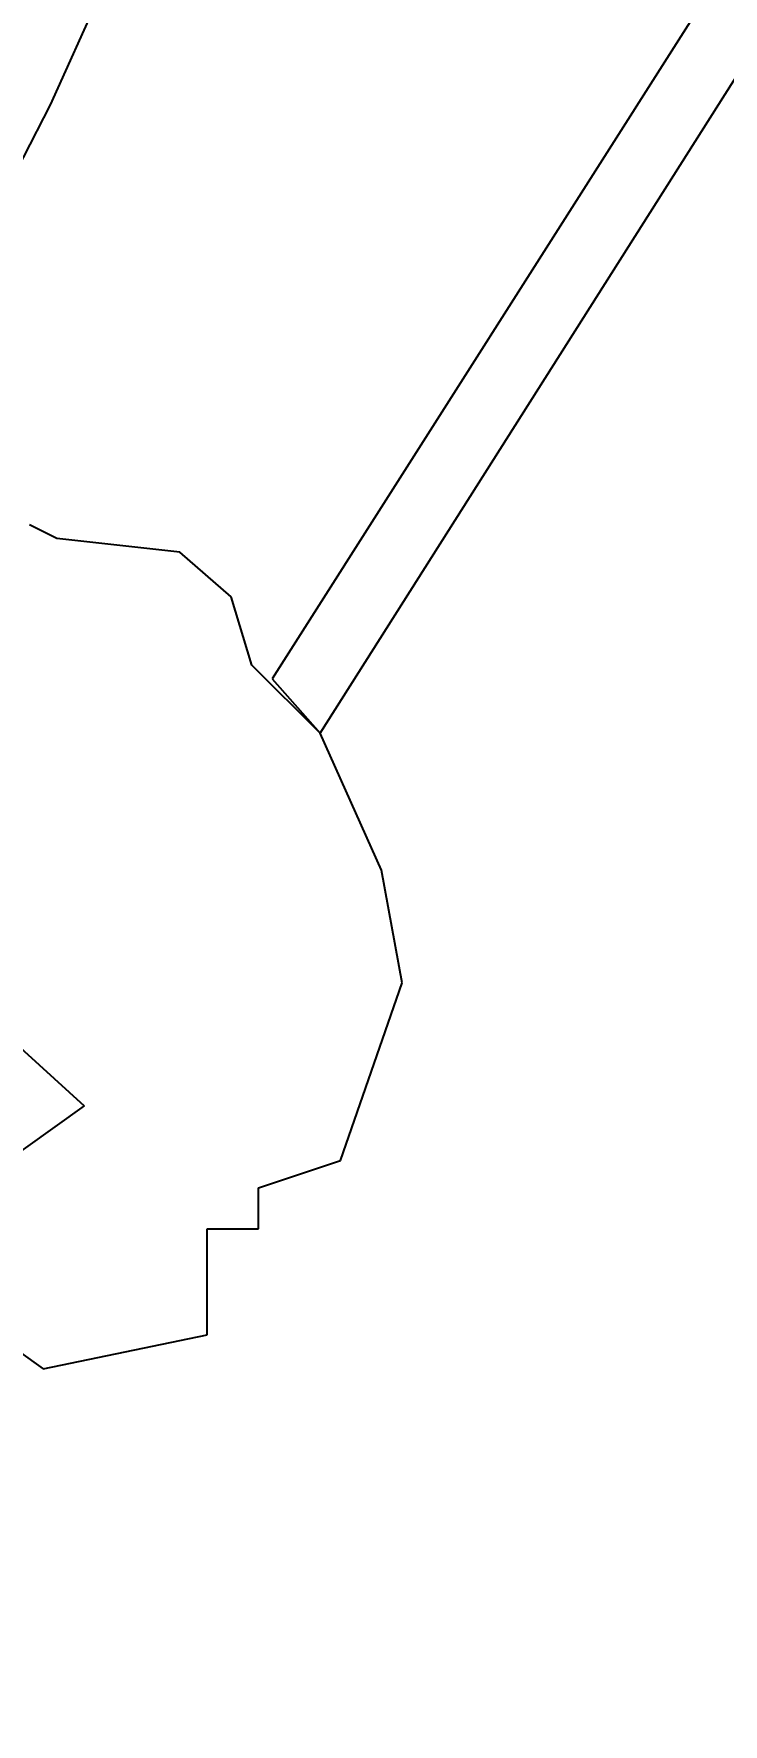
# Model space of a CAD drawing. Header units: millimetres. Extents: x 2 to 5882, y 1831 to 3462.
# Drawn here: x 726.531 to 727.644, y 2700.255 to 2702.984 of the extents above; entities that cross this region are included whole.
import ezdxf

# ---------------------------------------------------------------- set-up
doc = ezdxf.new("R2010")
doc.units = ezdxf.units.MM
doc.layers.add('标注', color=4, linetype='Continuous')
doc.styles.get("Standard").update_dxf_attribs({"font": 'simplex1.shx', "width": 0.7, "bigfont": 'hztxt.shx'})
doc.dimstyles.new('比例1：200', dxfattribs={"dimtxt": 3, "dimasz": 2, "dimexe": 1, "dimexo": 1, "dimgap": 0.5, "dimtad": 1, "dimlfac": 20, "dimzin": 13, "dimdsep": 46, "dimtxsty": 'Standard', "dimcen": -0.09, "dimclrd": 256, "dimclre": 256, "dimclrt": 7, "dimaunit": 1, "dimadec": 0, "dimazin": 0, "dimtfac": 0.0005, "dimtix": 1, "dimtmove": 2, "dimatfit": 3, "dimfxl": 0, "dimtolj": 1, "dimtzin": 13, "dimarcsym": 0})

# ---------------------------------------------------------------- blocks, each defined once
blk = doc.blocks.new('单车')
at = {"color": 143, "linetype": 'Continuous'}
for p, q in [((-1439.4051, -1093.3081), (-1439.2506, -1093.6501)), ((-1440.3318, -1093.4405), (-1439.6092, -1094.5768)), ((-1439.6864, -1094.665), (-1440.3649, -1093.5949)), ((-1439.2506, -1093.6501), (-1439.1403, -1093.8652)), ((-1439.2617, -1094.3506), (-1439.2175, -1094.3286)), ((-1439.4602, -1094.3727), (-1439.2617, -1094.3506)), ((-1439.543, -1094.4444), (-1439.4602, -1094.3727)), ((-1439.5761, -1094.5547), (-1439.543, -1094.4444)), ((-1439.6864, -1094.665), (-1439.5761, -1094.5547)), ((-1439.6092, -1094.5768), (-1439.6864, -1094.665)), ((-1439.7857, -1094.8857), (-1439.6864, -1094.665)), ((-1439.8188, -1095.0677), (-1439.7857, -1094.8857)), ((-1439.7195, -1095.3546), (-1439.8188, -1095.0677)), ((-1439.1844, -1095.156), (-1439.3058, -1095.2663)), ((-1439.3058, -1095.2663), (-1439.1513, -1095.3766)), ((-1439.5871, -1095.3987), (-1439.7195, -1095.3546)), ((-1439.5871, -1095.4649), (-1439.5871, -1095.3987)), ((-1439.5044, -1095.4649), (-1439.5871, -1095.4649)), ((-1439.5044, -1095.6359), (-1439.5044, -1095.4649)), ((-1439.2396, -1095.6911), (-1439.5044, -1095.6359)), ((-1439.1624, -1095.6359), (-1439.2396, -1095.6911))]:
    blk.add_line(p, q, dxfattribs=at)
at = {"color": 143, "width": 0.8, "flags": 9}
for tag in ['YSIZE', 'XSIZE']:
    blk.add_attdef(tag, (-1438.3956, -1096.4688), '', height=0.00181, dxfattribs=at)
blk = doc.blocks.new('*D187')
at = {"layer": 'DEFPOINTS', "color": 0}
for p in [(724.7751, 2720.0626), (724.7751, 2699.9297), (731.9041, 2699.9297)]:
    blk.add_point(p, dxfattribs=at)
at = {"layer": '标注', "lineweight": -2}
for p, q in [((725.9041, 2720.0626), (732.9041, 2720.0626)), ((731.9041, 2718.0626), (731.9041, 2701.9297)), ((725.9041, 2699.9297), (732.9041, 2699.9297))]:
    blk.add_line(p, q, dxfattribs=at)
at = {"layer": '标注'}
for points in [[(731.5707, 2718.0626), (732.2374, 2718.0626), (731.9041, 2720.0626)], [(731.5707, 2701.9297), (732.2374, 2701.9297), (731.9041, 2699.9297)]]:
    blk.add_solid(points, dxfattribs=at)
at = {"layer": '标注', "color": 7, "insert": (729.9041, 2709.9961), "char_height": 3, "attachment_point": 5, "rotation": 90}
blk.add_mtext('\\A1;600', dxfattribs=at)

msp = doc.modelspace()

# ---------------------------------------------------------------- block references
at = {"layer": '标注', "xscale": -1}
msp.add_blockref('单车', (-712.69353, 3796.51988), dxfattribs=at)

# ---------------------------------------------------------------- dimensions: what is measured, and where the dimension line sits
at = {"layer": '标注'}
dim = msp.add_linear_dim(base=(731.90407, 2699.92966), p1=(724.77514, 2720.06256), p2=(724.77514, 2699.92966), angle=90, text='600', dimstyle='比例1：200', dxfattribs=at)
dim.commit()
dim.dimension.update_dxf_attribs({"geometry": '*D187', "text_midpoint": (729.90407, 2709.99611)})

doc.saveas('drawing.dxf')
